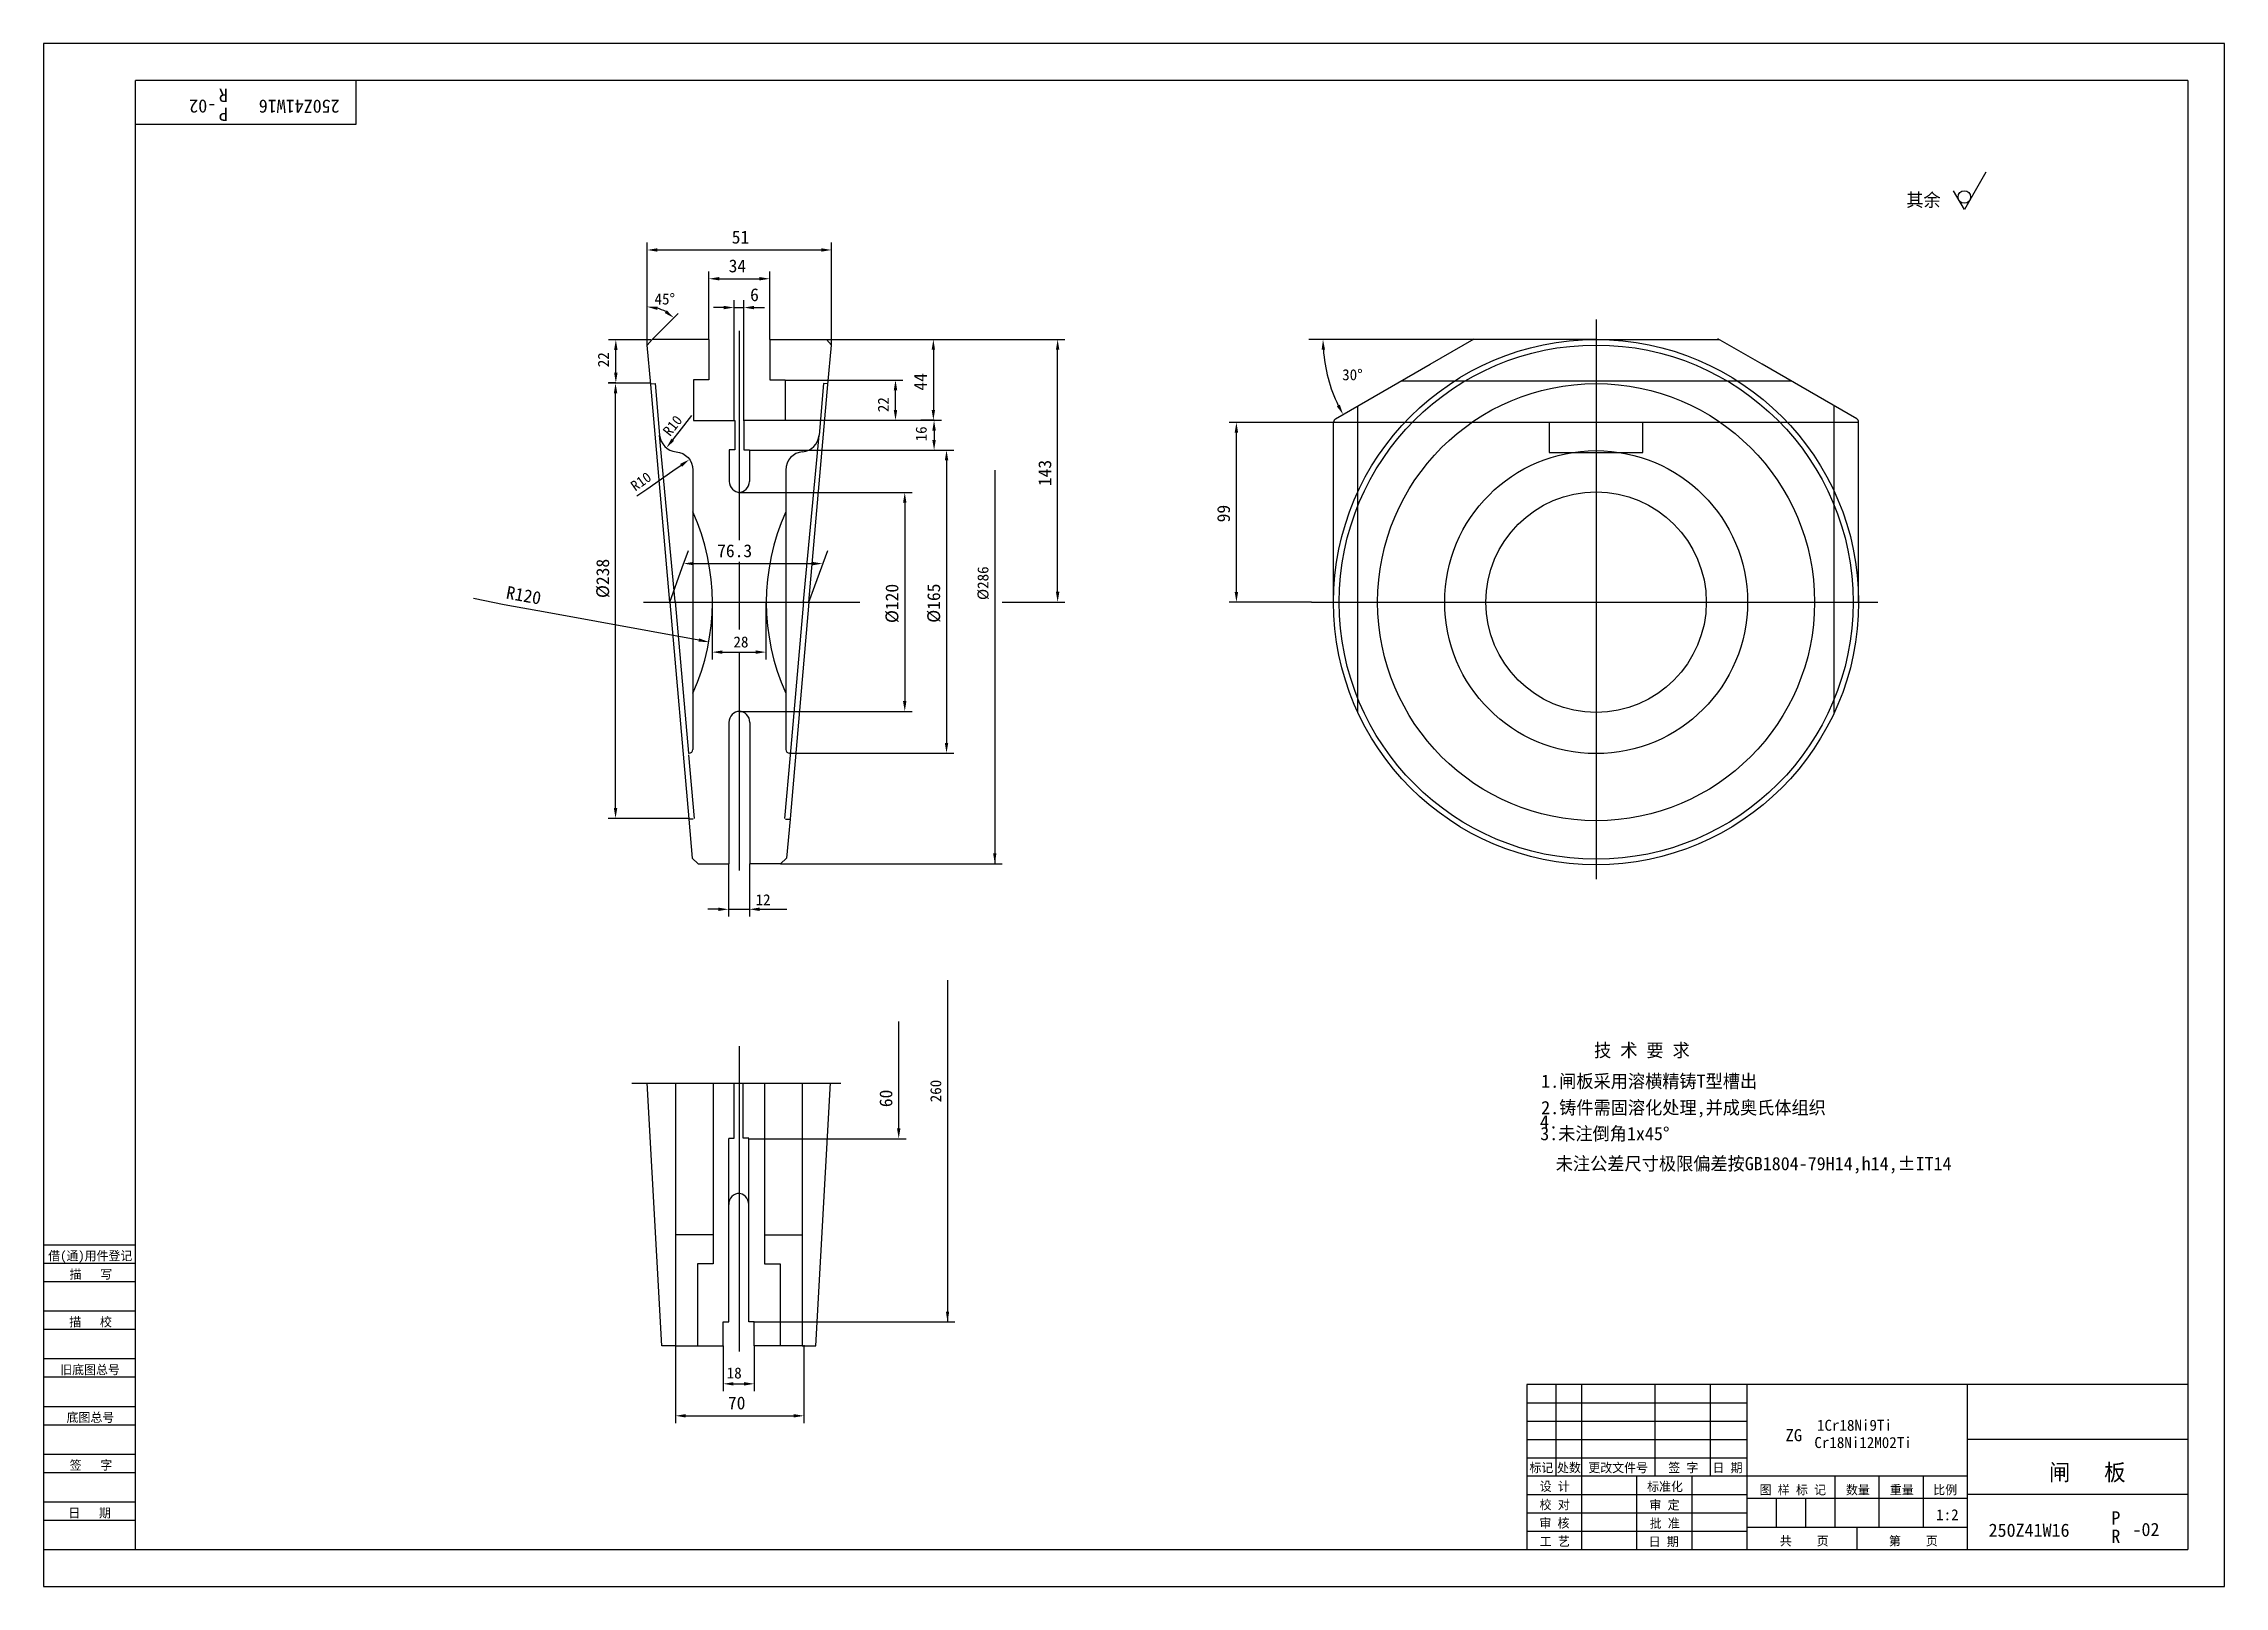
# Model space of a CAD drawing. Header units: metres. Extents: x 0 to 594, y 0 to 420.
import ezdxf

# ---------------------------------------------------------------- set-up
doc = ezdxf.new("R2010")
doc.units = ezdxf.units.M
for name, color, linetype in [('B', 3, 'Continuous'), ('C', 6, 'Continuous'), ('D', 1, 'Continuous'), ('FL', 5, 'Continuous'), ('T', 7, 'Continuous'), ('TL', 4, 'Continuous')]:
    doc.layers.add(name, color=color, linetype=linetype)

# ---------------------------------------------------------------- blocks, each defined once
blk = doc.blocks.new('TUKUN2')
at = {"layer": 'FL'}
for p, q in [((594, 420), (0, 420)), ((0, 420), (0, 0)), ((594, 0), (594, 420)), ((0, 83), (25, 83)), ((0, 75), (25, 75)), ((0, 70), (25, 70)), ((0, 62), (25, 62)), ((0, 57), (25, 57)), ((412, 30), (412, 55)), ((419, 10), (419, 55)), ((439, 30), (439, 55)), ((454, 30), (454, 55)), ((0, 49), (25, 49)), ((404, 50), (464, 50)), ((0, 44), (25, 44)), ((404, 45), (464, 45)), ((0, 36), (25, 36)), ((404, 40), (464, 40)), ((0, 31), (25, 31)), ((404, 35), (464, 35)), ((449, 10), (449, 30)), ((404, 25), (464, 25)), ((0, 23), (25, 23)), ((0, 18), (25, 18)), ((404, 20), (464, 20)), ((404, 15), (464, 15)), ((0, 0), (594, 0))]:
    blk.add_line(p, q, dxfattribs=at)
at = {"layer": 'TL'}
for p, q in [((584, 410), (25, 410)), ((25, 10), (25, 410)), ((85, 410), (85, 398)), ((584, 410), (584, 10)), ((85, 398), (25, 398)), ((0, 93), (25, 93)), ((0, 88), (25, 88)), ((584, 55), (404, 55)), ((404, 55), (404, 10)), ((464, 10), (464, 55)), ((524, 10), (524, 55)), ((584, 40), (524, 40)), ((524, 30), (404, 30)), ((434, 10), (434, 30)), ((488, 16), (488, 30)), ((500, 16), (500, 30)), ((512, 16), (512, 30)), ((464, 24), (524, 24)), ((472, 16), (472, 24)), ((480, 16), (480, 24)), ((584, 25), (524, 25)), ((524, 16), (464, 16)), ((494, 10), (494, 16)), ((0, 10), (584, 10))]:
    blk.add_line(p, q, dxfattribs=at)
at = {"layer": 'T'}
for s, p in [('借(通)用件登记', (1.26, 88.76)), ('描   写', (7.09, 83.76)), ('描   校', (6.98, 70.76)), ('旧底图总号', (4.52, 57.76)), ('底图总号', (6.25, 44.76)), ('签   字', (7.1, 31.76)), ('标记', (404.71, 31.07)), ('处数', (412.22, 31.07)), ('更改文件号', (420.75, 31.07)), ('签 字', (442.53, 31.07)), ('日 期', (454.57, 31.07)), ('校 对', (407.48, 20.99)), ('设 计', (407.5, 25.99)), ('标准化', (436.77, 25.93)), ('审 定', (437.39, 20.93)), ('图 样 标 记', (467.4, 25.04)), ('数量', (490.92, 25.04)), ('重量', (502.88, 25.04)), ('比例', (514.7, 25.04)), ('日   期', (6.72, 18.76)), ('审 核', (407.41, 15.99)), ('批 准', (437.46, 15.93)), ('工 艺', (407.52, 10.99)), ('日 期', (437.18, 10.93)), ('共    页', (472.91, 11.13)), ('第    页', (502.62, 11.13))]:
    blk.add_text(s, height=2.5, dxfattribs=at).set_placement(p)

msp = doc.modelspace()

# ---------------------------------------------------------------- linework, layer by layer
at = {"layer": 'B'}
for p, q in [((369.85, 328.2), (475.89, 328.2)), ((358.01, 237.86), (358.01, 321.36)), ((487.73, 237.86), (487.73, 321.36)), ((351.37, 316.95), (494.4, 316.95)), ((410.06, 316.66), (410.06, 308.66)), ((435.56, 308.66), (435.56, 316.66)), ((410.06, 308.66), (435.56, 308.66))]:
    msp.add_line(p, q, dxfattribs=at)
at = {"layer": 'C'}
for p, q in [((422.87, 344.93), (422.87, 192.54)), ((189.5, 341.82), (189.5, 297.97)), ((189.5, 297.97), (189.5, 284.8)), ((189.5, 278.89), (189.5, 260.52)), ((163.4, 267.96), (213.22, 267.96)), ((345.37, 267.95), (486.14, 267.95)), ((486.14, 267.95), (499.57, 267.95)), ((189.5, 254.18), (189.5, 237.8)), ((189.5, 237.8), (189.5, 194.87)), ((189.5, 147.09), (189.5, 63.93)), ((160.24, 136.99), (217.17, 136.99))]:
    msp.add_line(p, q, dxfattribs=at)
at = {"layer": 'D'}
for p, q in [((529.03, 385), (523.18, 374.86)), ((523.18, 374.86), (520.25, 379.93)), ((164.41, 337.95), (164.41, 365.82)), ((167.21, 363.82), (211.8, 363.82)), ((214.6, 337.95), (214.6, 365.82)), ((181.23, 339.44), (181.23, 357.99)), ((197.77, 339.44), (197.77, 357.99)), ((184.03, 355.99), (194.97, 355.99)), ((165.78, 339.44), (172.85, 346.51)), ((185.27, 348.15), (182.47, 348.15)), ((188.07, 317.29), (188.07, 350.15)), ((188.07, 348.15), (190.73, 348.15)), ((190.73, 317.29), (190.73, 350.15)), ((193.53, 348.15), (196.33, 348.15)), ((165.39, 339.39), (153.86, 339.39)), ((213.23, 339.44), (242.94, 339.44)), ((242.94, 339.44), (244.57, 339.44)), ((244.57, 339.44), (278.2, 339.44)), ((389.4, 339.48), (344.63, 339.48)), ((155.86, 330.44), (155.86, 336.59)), ((242.35, 336.64), (242.35, 320.27)), ((276.2, 270.76), (276.2, 336.64)), ((165.19, 327.59), (153.78, 327.59)), ((155.86, 327.64), (153.86, 327.64)), ((201.93, 328.41), (234.04, 328.41)), ((155.78, 211.88), (155.78, 324.79)), ((232.04, 320.27), (232.04, 325.61)), ((173.12, 314.34), (176.6, 318.72)), ((201.93, 317.47), (234.04, 317.47)), ((234.04, 317.47), (244.54, 317.47)), ((242.54, 317.47), (238.94, 317.47)), ((351.28, 316.9), (322.89, 316.9)), ((171.37, 312.15), (173.12, 314.34)), ((192.25, 309.33), (244.54, 309.33)), ((203.27, 309.33), (247.94, 309.33)), ((242.54, 314.67), (242.54, 312.13)), ((324.89, 270.75), (324.89, 314.1)), ((171.35, 303.57), (164.34, 298.6)), ((173.64, 305.19), (171.35, 303.57)), ((245.94, 306.53), (245.94, 229.63)), ((259.08, 303.87), (259.08, 196.73)), ((164.34, 298.6), (161.58, 296.84)), ((189.5, 297.8), (236.56, 297.8)), ((234.56, 295), (234.56, 241.01)), ((173.95, 277.36), (175.67, 282.05)), ((208.47, 267.96), (213.6, 282.05)), ((170.53, 267.96), (173.95, 277.36)), ((177.09, 278.44), (209.4, 278.44)), ((125.47, 267.24), (117.07, 268.93)), ((182.1, 267.96), (182.1, 252.34)), ((196.76, 267.96), (196.76, 252.34)), ((213.22, 267.96), (222.32, 267.96)), ((261.11, 267.96), (278.2, 267.96)), ((345.37, 267.95), (322.89, 267.95)), ((137.2, 265.11), (125.47, 267.24)), ((178.44, 257.62), (137.2, 265.11)), ((184.9, 254.34), (193.96, 254.34)), ((189.5, 238.21), (236.56, 238.21)), ((203.16, 226.83), (247.94, 226.83)), ((175.87, 209.08), (153.78, 209.08)), ((186.55, 196.68), (186.55, 182.33)), ((192.25, 196.68), (192.25, 182.33)), ((200.74, 196.73), (261.08, 196.73)), ((183.75, 184.33), (180.95, 184.33)), ((186.55, 184.33), (192.25, 184.33)), ((195.05, 184.33), (197.85, 184.33)), ((197.85, 184.33), (197.94, 184.33)), ((197.85, 184.33), (202.4, 184.33)), ((246.21, 165.03), (246.21, 71.99)), ((232.92, 141.92), (232.92, 153.79)), ((232.92, 124.67), (232.92, 141.92)), ((191.98, 121.87), (234.92, 121.87)), ((193.57, 71.99), (248.21, 71.99)), ((172.1, 65.49), (172.1, 44.43)), ((185.1, 65.49), (185.1, 53.14)), ((193.57, 65.49), (193.57, 53.14)), ((207.11, 65.66), (207.11, 44.43)), ((187.9, 55.14), (190.77, 55.14)), ((174.9, 46.43), (204.31, 46.43))]:
    msp.add_line(p, q, dxfattribs=at)
msp.add_circle((523.18, 378.24), 1.69, dxfattribs=at)
for centre, radius, start, end in [((164.41, 338.07), 10.28, 60.65, 74.35), ((389.4, 339.48), 40.92, 183.92, 206.08)]:
    msp.add_arc(centre, radius, start, end, dxfattribs=at)
for points in [[(167.21, 364.29), (167.21, 363.36), (164.41, 363.82)], [(211.8, 364.29), (211.8, 363.36), (214.6, 363.82)], [(184.03, 356.46), (184.03, 355.53), (181.23, 355.99)], [(194.97, 356.46), (194.97, 355.53), (197.77, 355.99)], [(167.12, 347.51), (167.25, 348.43), (164.41, 348.35)], [(169.73, 347.4), (169.17, 346.66), (171.68, 345.34)], [(185.27, 348.61), (185.27, 347.68), (188.07, 348.15)], [(193.53, 348.61), (193.53, 347.68), (190.73, 348.15)], [(155.39, 336.59), (156.33, 336.59), (155.86, 339.39)], [(241.88, 336.64), (242.81, 336.64), (242.35, 339.44)], [(275.73, 336.64), (276.67, 336.64), (276.2, 339.44)], [(348.11, 336.67), (349.04, 336.7), (348.48, 339.48)], [(155.32, 324.79), (156.25, 324.79), (155.78, 327.59)], [(155.39, 330.44), (156.33, 330.44), (155.86, 327.64)], [(231.57, 325.61), (232.5, 325.61), (232.04, 328.41)], [(353.06, 321.71), (352.24, 321.27), (353.96, 319.02)], [(231.57, 320.27), (232.5, 320.27), (232.04, 317.47)], [(241.88, 320.27), (242.81, 320.27), (242.35, 317.47)], [(242.07, 314.67), (243.01, 314.67), (242.54, 317.47)], [(324.42, 314.1), (325.36, 314.1), (324.89, 316.9)], [(171.74, 311.86), (171.01, 312.44), (169.63, 309.96)], [(242.07, 312.13), (243.01, 312.13), (242.54, 309.33)], [(245.47, 306.53), (246.41, 306.53), (245.94, 309.33)], [(173.91, 304.81), (173.37, 305.57), (175.92, 306.81)], [(234.09, 295), (235.02, 295), (234.56, 297.8)], [(177.09, 278.91), (177.09, 277.98), (174.29, 278.44)], [(209.4, 278.91), (209.4, 277.98), (212.2, 278.44)], [(275.73, 270.76), (276.67, 270.76), (276.2, 267.96)], [(324.42, 270.75), (325.36, 270.75), (324.89, 267.95)], [(178.36, 257.16), (178.52, 258.08), (181.19, 257.12)], [(184.9, 254.81), (184.9, 253.88), (182.1, 254.34)], [(193.96, 254.81), (193.96, 253.88), (196.76, 254.34)], [(234.09, 241.01), (235.02, 241.01), (234.56, 238.21)], [(245.47, 229.63), (246.41, 229.63), (245.94, 226.83)], [(155.32, 211.88), (156.25, 211.88), (155.78, 209.08)], [(259.53, 199.53), (259.08, 196.73), (258.63, 199.53)], [(183.75, 184.8), (183.75, 183.86), (186.55, 184.33)], [(195.05, 184.8), (195.05, 183.86), (192.25, 184.33)], [(232.45, 124.67), (233.38, 124.67), (232.92, 121.87)], [(246.66, 74.79), (246.21, 71.99), (245.76, 74.79)], [(187.9, 55.6), (187.9, 54.67), (185.1, 55.14)], [(190.77, 55.6), (190.77, 54.67), (193.57, 55.14)], [(174.9, 46.9), (174.9, 45.97), (172.1, 46.43)], [(204.31, 46.9), (204.31, 45.97), (207.11, 46.43)]]:
    msp.add_solid(points, dxfattribs=at)
at = {"layer": 'TL'}
for p, q in [((164.41, 337.95), (165.78, 339.44)), ((181.23, 339.44), (165.78, 339.44)), ((181.23, 339.44), (181.23, 328.44)), ((197.77, 339.44), (213.23, 339.44)), ((197.77, 339.44), (197.77, 328.44)), ((214.6, 337.95), (213.23, 339.44)), ((377.68, 332.72), (389.68, 339.64)), ((422.87, 339.48), (389.4, 339.48)), ((422.87, 339.48), (456.34, 339.48)), ((468.06, 332.72), (456.06, 339.64)), ((351.87, 317.81), (377.68, 332.72)), ((493.87, 317.81), (468.06, 332.72)), ((170.53, 267.96), (165.35, 327.2)), ((181.23, 328.44), (176.98, 328.44)), ((176.98, 328.44), (176.98, 317.44)), ((197.77, 328.44), (202.02, 328.44)), ((202.02, 328.44), (202.02, 317.44)), ((208.47, 267.96), (213.65, 327.16)), ((212.47, 327.46), (211.25, 313.44)), ((213.67, 327.36), (212.47, 327.46)), ((176.98, 317.44), (188.23, 317.44)), ((188.23, 317.44), (188.23, 309.44)), ((190.77, 317.44), (190.77, 309.44)), ((202.02, 317.44), (190.77, 317.44)), ((351.37, 267.95), (351.37, 316.95)), ((494.37, 267.95), (494.37, 316.95)), ((172.03, 268.09), (167.76, 313.44)), ((188.23, 309.44), (186.73, 309.44)), ((186.73, 309.44), (186.73, 300.82)), ((190.77, 309.44), (192.27, 309.44)), ((192.27, 309.44), (192.27, 300.82)), ((206.98, 268.09), (211.25, 313.44)), ((202.16, 303.92), (202.16, 292.42)), ((189.49, 297.8), (189.77, 297.8)), ((176.84, 291.61), (176.84, 244.16)), ((202.16, 292.42), (202.16, 243.75)), ((170.53, 267.96), (175.7, 208.95)), ((172.03, 268.09), (175.64, 226.83)), ((208.47, 267.96), (203.31, 208.95)), ((206.98, 268.09), (203.32, 226.31)), ((176.84, 244.16), (176.84, 227.83)), ((202.16, 243.75), (202.16, 227.83)), ((186.64, 235.21), (186.64, 196.72)), ((192.37, 235.21), (192.37, 196.72)), ((175.64, 226.83), (175.84, 226.83)), ((175.68, 226.35), (177.19, 209.08)), ((203.32, 226.31), (201.82, 209.08)), ((203.37, 226.83), (203.16, 226.83)), ((176.91, 208.91), (175.7, 208.91)), ((175.7, 208.91), (176.64, 198.23)), ((202.1, 208.91), (203.31, 208.91)), ((203.31, 208.91), (202.37, 198.23)), ((176.64, 198.23), (178.27, 196.73)), ((178.27, 196.73), (186.62, 196.73)), ((200.74, 196.73), (192.39, 196.73)), ((202.37, 198.23), (200.74, 196.73)), ((168.41, 65.49), (164.39, 137.05)), ((172.1, 136.99), (172.1, 65.49)), ((182.34, 137.04), (182.34, 87.79)), ((188.1, 121.99), (188.1, 136.99)), ((190.57, 121.99), (190.57, 136.99)), ((196.34, 137.04), (196.34, 87.79)), ((206.57, 136.99), (206.57, 65.49)), ((210.35, 65.49), (214.37, 137.05)), ((186.6, 121.99), (188.1, 121.99)), ((186.6, 103.99), (186.6, 121.9)), ((192.07, 121.99), (190.57, 121.99)), ((192.07, 103.99), (192.07, 121.9)), ((186.6, 71.99), (186.6, 103.99)), ((192.07, 71.99), (192.07, 103.99)), ((182.34, 95.69), (171.99, 95.69)), ((196.34, 95.69), (206.69, 95.69)), ((178.09, 87.79), (178.09, 65.42)), ((182.34, 87.79), (178.09, 87.79)), ((196.34, 87.79), (200.59, 87.79)), ((200.59, 87.79), (200.59, 65.42)), ((185.1, 71.99), (186.6, 71.99)), ((185.1, 65.49), (185.1, 71.99)), ((193.57, 71.99), (192.07, 71.99)), ((193.57, 65.49), (193.57, 71.99)), ((172.1, 65.49), (168.41, 65.49)), ((172.1, 65.49), (185.1, 65.49)), ((206.57, 65.49), (193.57, 65.49)), ((206.66, 65.49), (210.35, 65.49))]:
    msp.add_line(p, q, dxfattribs=at)
for points in [[(165.35, 327.2), (164.41, 337.95)], [(213.65, 327.16), (214.6, 337.95)]]:
    msp.add_lwpolyline(points, dxfattribs=at)
msp.add_lwpolyline([(165.34, 327.36), (166.53, 327.46), (167.76, 313.44, 0.36), (172.29, 308.9, -0.39), (176.84, 303.92), (176.84, 291.61)], format="xyb", dxfattribs=at)
for radius in [71.5, 70, 59.5, 41.25, 30]:
    msp.add_circle((422.87, 267.95), radius, dxfattribs=at)
for centre, radius, start, end in [((352.37, 316.95), 1, 120, 180), ((493.37, 316.95), 1, 0, 60), ((207.16, 303.92), 5, 95.15, 180), ((206.26, 313.87), 5, 275.15, 355), ((189.73, 300.82), 3, 180, 270), ((189.27, 300.82), 3, 270, 0), ((122.16, 267.84), 60, 335.7, 24.3), ((256.85, 267.84), 60, 155.7, 204.3), ((189.64, 235.21), 3, 90, 180), ((189.37, 235.21), 3, 0, 90), ((175.84, 227.83), 1, 270, 0), ((203.16, 227.83), 1, 180, 270), ((189.6, 103.99), 3, 90, 180), ((189.07, 103.99), 3, 0, 90)]:
    msp.add_arc(centre, radius, start, end, dxfattribs=at)

# ---------------------------------------------------------------- block references
at = {"layer": 'D'}
msp.add_blockref('TUKUN2', (0, 0), dxfattribs=at)

# ---------------------------------------------------------------- texts
for s, height, rotation, p in [('-02', 3.6, 180, (47.02, 404.75)), ('R', 3.6, 180, (50.17, 407.71)), ('250Z41W16', 3.6, 180, (80.64, 404.71)), ('P', 3.6, 180, (50.17, 402.56)), ('22', 3, 90, (153.97, 331.91)), ('44', 3.5, 90, (240.6, 325.54)), ('22', 3, 90, (230.22, 319.67)), ('R10', 2.8, 51.51, (170.62, 312.91)), ('16', 3, 90, (240.53, 311.72)), ('R10', 2.8, 35.31, (161.17, 298.03)), ('143', 3.5, 90, (274.45, 299.53)), ('99', 3.5, 90, (323.14, 289.68)), ('%%C238', 3.5, 90, (154.03, 269.06)), ('%%C286', 3, 90, (257.36, 268.53)), ('R120', 3.5, 349.71, (125.78, 268.96)), ('%%C120', 3.5, 90, (232.81, 262.25)), ('%%C165', 3.5, 90, (244.19, 262.33)), ('260', 3, 90, (244.5, 131.79)), ('60', 3.5, 90, (231.17, 130.46))]:
    msp.add_text(s, height=height, rotation=rotation, dxfattribs=at).set_placement(p)
for s, height, p in [('其余', 3.6, (507.36, 375.63)), ('51', 3.5, (187.42, 365.57)), ('34', 3.5, (186.59, 357.74)), ('45%%d', 3, (166.4, 348.98)), ('6', 3.5, (192.44, 349.9)), ('30%%d', 3, (353.7, 328.36)), ('76.3', 3.5, (183.46, 280.19)), ('28', 3, (187.9, 255.61)), ('12', 3, (193.93, 185.42)), ('技 术 要 求', 3.6, (422.31, 144.14)), ('1.闸板采用溶横精铸T型槽出', 3.6, (407.91, 135.74)), ('2.铸件需固溶化处理,并成奥氏体组织', 3.6, (407.91, 128.54)), ('4.', 3.6, (407.57, 124.66)), ('3.未注倒角1x45%%d', 3.6, (407.65, 121.46)), ('未注公差尺寸极限偏差按GB1804-79H14,h14,%%pIT14', 3.6, (411.88, 113.29)), ('18', 3, (186.06, 56.59)), ('70', 3.5, (186.4, 48.18)), ('ZG', 3.3, (474.48, 39.51)), ('1Cr18Ni9Ti', 3, (483.04, 42.36)), ('Cr18Ni12M02Ti', 3, (482.32, 37.66)), ('闸   板', 4.5, (546.21, 28.79)), ('1:2', 3, (515.49, 17.99)), ('P', 3.6, (563.21, 16.84)), ('250Z41W16', 3.6, (529.78, 13.49)), ('R', 3.6, (563.21, 11.85)), ('-02', 3.6, (568.97, 13.69))]:
    msp.add_text(s, height=height, dxfattribs=at).set_placement(p)

doc.saveas('drawing.dxf')
